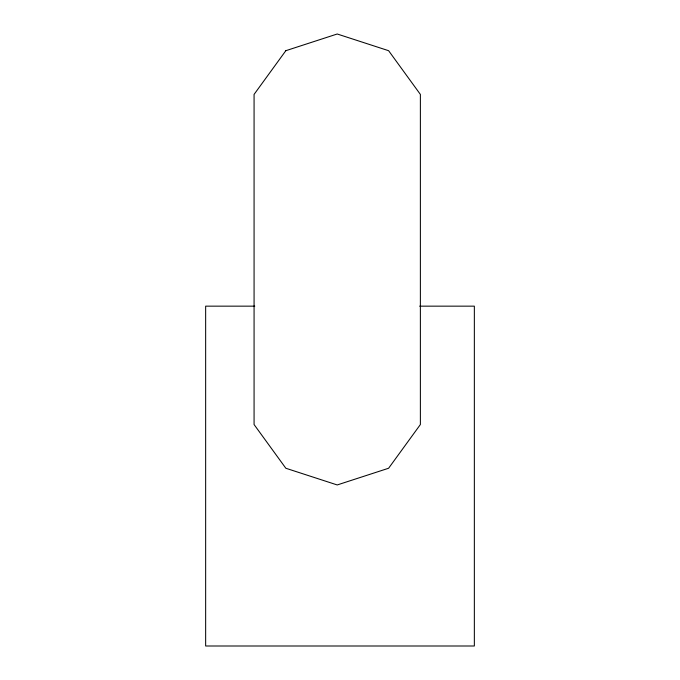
<?xml version="1.0" encoding="UTF-8"?>
<svg xmlns="http://www.w3.org/2000/svg" width="680" height="680" viewBox="0 0 680 680"><rect width="100%" height="100%" fill="white"/><g stroke="black" fill="none" stroke-linecap="round" stroke-linejoin="round"><path stroke-width="1.02" d="M254.77 306.153L205.649 306.153L205.649 646L474.351 646L474.351 306.153L419.671 306.153M285.829 50.694L254.074 94.409L254.074 424.532L285.829 468.248L337.221 484.95L388.611 468.248L420.376 424.532L420.376 94.409L388.611 50.694L337.221 34L285.829 50.694"/></g></svg>
